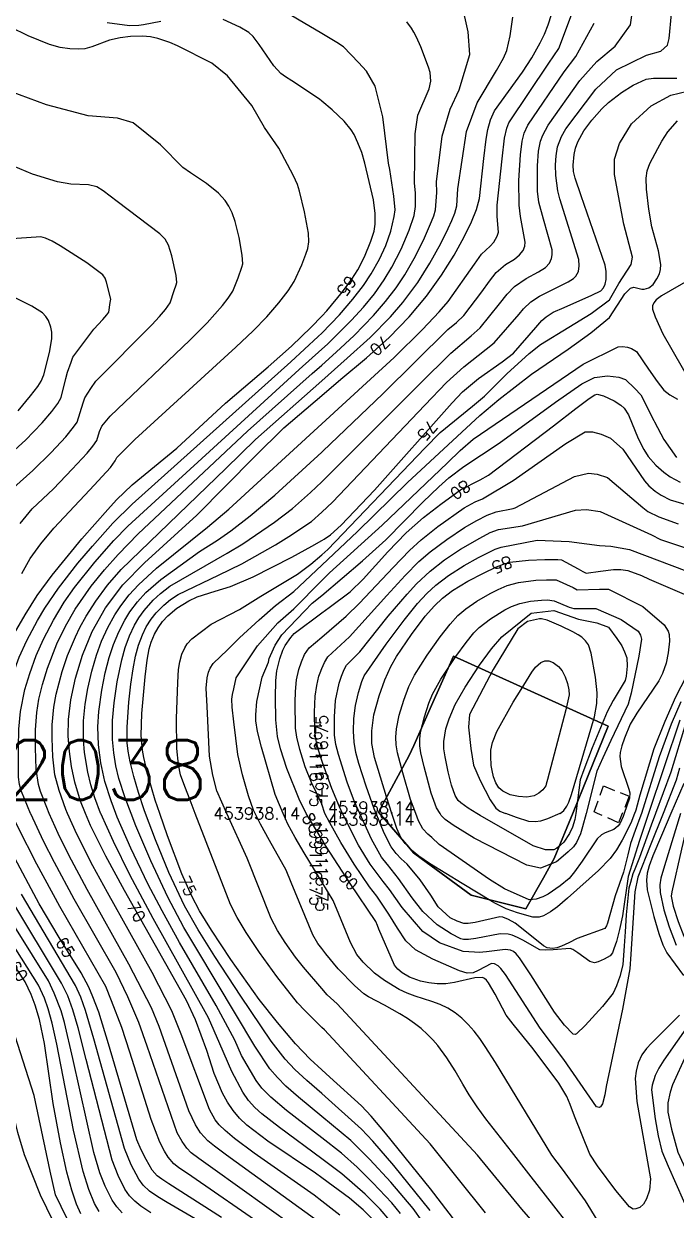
# Model space of a CAD drawing. Header units: feet. Extents: x 197796 to 199821, y 552499 to 555392.
# Drawn here: x 199066.7 to 199176.3, y 553871.5 to 554070.7 of the extents above; entities that cross this region are included whole.
import ezdxf
from ezdxf.enums import TextEntityAlignment as Align

# ---------------------------------------------------------------- set-up
doc = ezdxf.new("R2010")
doc.units = ezdxf.units.FT
doc.header["$MEASUREMENT"] = 0
doc.linetypes.add('ANYANG3', pattern=[3, 2, -1])
for name, color, linetype in [('AAA004', 7, 'ANYANG3'), ('CA0011', 7, 'CONTINUOUS'), ('CAA001', 7, 'CONTINUOUS'), ('CAA002', 30, 'CONTINUOUS'), ('wipco_지적', 20, 'CONTINUOUS'), ('ZC601', 7, 'CONTINUOUS')]:
    doc.layers.add(name, color=color, linetype=linetype)
doc.styles.add('GHS', font='ROMANS', dxfattribs={"bigfont": 'NGSW.shx'})
doc.styles.add('NGSW', font='ROMANS.shx', dxfattribs={"bigfont": 'NGSW.shx'})
doc.styles.get("Standard").update_dxf_attribs({"font": 'ROMANS.shx', "bigfont": 'NGSW.shx'})

msp = doc.modelspace()

# ---------------------------------------------------------------- linework, layer by layer
at = {"layer": 'AAA004', "color": 255}
for points in [[(199163.07, 553938.14), (199162.47, 553938.4), (199164.06, 553942.75), (199168.36, 553941.02), (199167.22, 553938.14)], [(199167.22, 553938.14), (199166.6, 553936.59), (199163.07, 553938.14)]]:
    msp.add_lwpolyline(points, dxfattribs=at)
at = {"layer": 'CAA001', "color": 255}
for points, elevation in [([(199116.76, 554008.29), (199119.94, 554011.03), (199124.24, 554014.61), (199128.05, 554018.07), (199131.39, 554021.5), (199134.31, 554024.97), (199136.86, 554028.5), (199139, 554031.89), (199140.68, 554034.93), (199141.9, 554037.45), (199142.72, 554039.54), (199143.24, 554041.39), (199143.97, 554048.11), (199144.33, 554051.33), (199144.64, 554052.97), (199145.1, 554054.58), (199145.74, 554056.11), (199150.43, 554062.59), (199152.02, 554065.01), (199153.45, 554067.54), (199154.14, 554068.97), (199154.77, 554070.55), (199155.3, 554072.26)], 70), ([(199116.75, 553983.96), (199117.16, 553984.2), (199118.21, 553984.91), (199119.97, 553986.54), (199125.57, 553992.39), (199138.64, 554007.08), (199140.36, 554008.9), (199143.09, 554011.14), (199147.06, 554013.97), (199148.96, 554015.4), (199152.69, 554019.73), (199153.72, 554020.87), (199154.45, 554021.5), (199155.61, 554022.3), (199157.43, 554023.09), (199162.13, 554025.13), (199163.59, 554025.88), (199164.06, 554026.38), (199164.36, 554027), (199164.51, 554027.76), (199164.5, 554029.11), (199164.33, 554030.19), (199160.31, 554041.84), (199159.31, 554044.82), (199159.05, 554045.91), (199158.95, 554046.99), (199159.11, 554048.75), (199159.35, 554049.83), (199159.74, 554050.92), (199160.78, 554052.73), (199162.1, 554054.52), (199163.8, 554056.46), (199164.88, 554057.52), (199167.1, 554059.17), (199169.03, 554060.4), (199171.21, 554061.39), (199172.48, 554061.57), (199176.38, 554061.56)], 75), ([(199116.76, 554021.65), (199117.56, 554022.52), (199120.2, 554025.69), (199121.8, 554027.85), (199122.77, 554029.39), (199123.91, 554031.61), (199124.98, 554034.24), (199125.52, 554035.9), (199125.72, 554037.08), (199125.72, 554038.84), (199125.43, 554041.13), (199123.99, 554047.33), (199123.49, 554049.12), (199122.82, 554050.72), (199122.17, 554052.1), (199121.7, 554052.91), (199120.48, 554054.34), (199118.5, 554056.24), (199116.76, 554057.73)], 65), ([(199116.75, 553971.81), (199117.98, 553972.73), (199121.49, 553975.37), (199123.71, 553977.48), (199127.85, 553982.04), (199130.93, 553985.23), (199133.82, 553987.81), (199136.71, 553990.06), (199140.03, 553992.49), (199143.34, 553994.15), (199144.74, 553994.95), (199155.64, 554003.21), (199159.41, 554006.15), (199161.63, 554007.81), (199162.63, 554008.44), (199163, 554008.53), (199164.04, 554008.26), (199165.86, 554007.41), (199166.98, 554006.69), (199167.51, 554006.17), (199168.24, 554005.05), (199169.88, 554001.07), (199170.82, 553999.24), (199171.59, 553998.06), (199172.84, 553996.63), (199174.18, 553995.43), (199175.24, 553994.66), (199176.94, 553993.75)], 80), ([(199128.53, 553938.14), (199127.6, 553940.95), (199125.62, 553947.56), (199125.13, 553949.87), (199125.12, 553951.99), (199125.49, 553954.71), (199126.37, 553957.86), (199127.33, 553960.58), (199128.33, 553962.82), (199129.27, 553964.51), (199131.8, 553968.16), (199134.13, 553971.26), (199135.7, 553973.01), (199136.99, 553974.29), (199138.67, 553975.58), (199141.25, 553977.11), (199143.91, 553978.48), (199146.07, 553979.52), (199147.27, 553980.01), (199148.31, 553980.3), (199151.49, 553980.65), (199154.23, 553980.77), (199155.43, 553980.77), (199156.37, 553980.75), (199157, 553980.7), (199159.79, 553979.23), (199160.6, 553978.76), (199161.17, 553978.49), (199163.56, 553978.81), (199165.74, 553979.09), (199166.97, 553979.09), (199168.17, 553978.94), (199170.43, 553978.09), (199171.74, 553977.48), (199178.4, 553974.61)], 85), ([(199177.95, 553961.13), (199176.17, 553957.66), (199174.34, 553953.59), (199172.52, 553948.99), (199170.18, 553941.2), (199169.48, 553938.7), (199169.42, 553938.5), (199169.29, 553938.14)], 85), ([(199177.55, 553943.19), (199175.39, 553938.13)], 80), ([(199169.29, 553938.14), (199168.66, 553936.52), (199167.22, 553933.65), (199166.22, 553932.04), (199165.16, 553930.6), (199163.21, 553928.57), (199158.03, 553923.89), (199156.32, 553922.44), (199155.14, 553921.6), (199153.99, 553920.95), (199153.24, 553920.7), (199152.21, 553920.72), (199149.6, 553921.43), (199147.73, 553922.15), (199145.79, 553923.1), (199145.41, 553923.28), (199140.34, 553926.4), (199134.86, 553929.76), (199133.05, 553930.97), (199131.83, 553931.96), (199130.73, 553933.12), (199130.1, 553934.01), (199129.37, 553935.61), (199128.53, 553938.14)], 85), ([(199175.39, 553938.13), (199173.81, 553934.45), (199172.34, 553931.03), (199171.71, 553929.33), (199171.41, 553928.1), (199171.3, 553926.95), (199171.41, 553925.32), (199172.52, 553920.83), (199173.36, 553918.01), (199174.04, 553916.07), (199174.7, 553914.73), (199177.52, 553910.91)], 80), ([(199176.85, 553904.25), (199172.13, 553899.55), (199171.31, 553898.68), (199170.52, 553897.62), (199169.91, 553896.25), (199169.55, 553894.88), (199169.38, 553893.64), (199169.69, 553889.76), (199171.98, 553876.77), (199171.81, 553874.91), (199171.31, 553873.43), (199170.79, 553872.54), (199170.16, 553871.98), (199169.5, 553871.74), (199169.02, 553871.7), (199168.41, 553872.09), (199166.15, 553874.85), (199163.08, 553878.99), (199161.77, 553880.94), (199159.21, 553887.33), (199158.47, 553889.29), (199157.92, 553890.63), (199156.57, 553892.87), (199152.26, 553898.63), (199148.86, 553902.74), (199147.72, 553904.3), (199145.86, 553907.78), (199144.77, 553909.72), (199144.41, 553910.17), (199144.09, 553910.42), (199143.73, 553910.57), (199142.47, 553910.55), (199139.05, 553909.77), (199137.58, 553909.52), (199136.13, 553909.52), (199134.71, 553909.7), (199133.3, 553910.01), (199131.47, 553910.65), (199130.24, 553911.36), (199129.54, 553911.97), (199128.93, 553912.69), (199126.34, 553918.71), (199126.09, 553919.3), (199125.79, 553920.01), (199121.49, 553926.39), (199117.49, 553932.59), (199116.75, 553933.81)], 80), ([(199140.73, 553867.67), (199135, 553875.1), (199127.44, 553884.47), (199125.03, 553887.31), (199123.4, 553889.06), (199118.1, 553893.85), (199116.75, 553895.1)], 75), ([(199125.52, 553869.72), (199123.68, 553871.6), (199121.41, 553873.55), (199116.74, 553876.99)], 70)]:
    msp.add_lwpolyline(points, dxfattribs=dict(at, elevation=elevation))
at = {"layer": 'CAA001', "color": 255, "flags": 128}
for points, elevation in [([(199089.68, 554071.1), (199086.81, 554070.51), (199086.02, 554070.4), (199084.45, 554070.38), (199080.68, 554070.88)], 65), ([(199116.76, 554057.73), (199116.33, 554058.06), (199111.72, 554061.13), (199110.63, 554061.83), (199109.87, 554062.37), (199108.69, 554063.67), (199106.24, 554067.23), (199105.23, 554068.55), (199104.5, 554069.23), (199102.98, 554070.17), (199100.17, 554071.44)], 65), ([(199065.72, 554005.75), (199067.82, 554008.26), (199069.03, 554009.82), (199069.62, 554010.74), (199070.07, 554011.77), (199071.01, 554015.54), (199071.4, 554017.84), (199071.4, 554018.92), (199071.24, 554019.76), (199070.81, 554020.91), (199070.38, 554021.59), (199069.82, 554022.18), (199068.04, 554023.28), (199063.9, 554025.35)], 60), ([(199061.33, 553938.15), (199060.39, 553940.27), (199059.9, 553941.82), (199059.61, 553943.26), (199059.62, 553945.61), (199060.4, 553954.08), (199060.57, 553955.86), (199061.09, 553958.28), (199062.46, 553962.55), (199063.48, 553965.17), (199064.75, 553967.73), (199066.91, 553971.51), (199068.91, 553974.74), (199071.44, 553978.16), (199076.45, 553984.22), (199080.77, 553989.18), (199082.24, 553990.8), (199084.9, 553993.3), (199092.41, 553999.48), (199100.55, 554007.01), (199107.71, 554013.12), (199111.66, 554016.57), (199114.96, 554019.8), (199116.76, 554021.65)], 65), ([(199077.03, 553938.15), (199076.19, 553940.19), (199075.24, 553943.37), (199074.71, 553946.03), (199074.34, 553948.52), (199074.15, 553951.09), (199074.21, 553953.93), (199074.6, 553957.2), (199075.36, 553960.84), (199076.54, 553964.7), (199078.19, 553968.67), (199080.42, 553972.64), (199083.32, 553976.5), (199086.95, 553980.22), (199095.76, 553988.22), (199105.43, 553998.02), (199110.35, 554002.87), (199116.76, 554008.29)], 70), ([(199089.54, 553938.14), (199088.77, 553940.37), (199087.49, 553944.64), (199086.83, 553947.55), (199086.62, 553948.79), (199086.4, 553951.2), (199086.51, 553954.93), (199087.06, 553961.06), (199087.42, 553963.86), (199087.76, 553965.76), (199088.08, 553966.92), (199088.66, 553968.26), (199089.26, 553969.31), (199089.99, 553970.36), (199090.86, 553971.34), (199092.41, 553972.61), (199094.38, 553973.81), (199095.83, 553974.53), (199098.82, 553975.44), (199101.38, 553976.22), (199105.19, 553977.88), (199111.69, 553981.17), (199115.07, 553983.02), (199116.75, 553983.96)], 75), ([(199114.14, 553938.14), (199112.96, 553940.55), (199110.89, 553945.7), (199109.79, 553948.96), (199109.29, 553951.04), (199109.02, 553953.86), (199108.97, 553957.6), (199109.01, 553960.47), (199109.18, 553962.07), (199109.7, 553964.11), (199110.21, 553965.53), (199110.59, 553966.31), (199111.52, 553967.7), (199112.09, 553968.37), (199116.75, 553971.81)], 80), ([(199116.74, 553876.99), (199115.69, 553877.73), (199107.67, 553883.14), (199104.12, 553885.81), (199102.89, 553887.01), (199101.85, 553888.26), (199100.91, 553889.66), (199100.06, 553891.19), (199098.68, 553894.47), (199097.42, 553898.33), (199095.5, 553903.51), (199094.02, 553906.72), (199083.58, 553925.22), (199080.44, 553930.96), (199077.86, 553936.12), (199077.03, 553938.15)], 70), ([(199116.75, 553895.1), (199114.77, 553896.88), (199112.33, 553899.48), (199109.28, 553903.05), (199106.2, 553906.9), (199101.46, 553913.6), (199098.2, 553918.54), (199096.22, 553921.81), (199094.93, 553924.25), (199093.23, 553927.98), (199090.83, 553934.39), (199089.54, 553938.14)], 75), ([(199116.75, 553933.81), (199114.43, 553937.55), (199114.14, 553938.14)], 80), ([(199099.89, 553870.28), (199091.02, 553875.98), (199089.86, 553876.73), (199089.1, 553877.31), (199088.25, 553878.27), (199087.21, 553880.04), (199086.39, 553881.67), (199085.65, 553883.33), (199080.91, 553899.48), (199079.26, 553904.77), (199078.3, 553907.38), (199077.61, 553908.97), (199076.34, 553911.39), (199072.62, 553917.3), (199069.28, 553922.95), (199064.71, 553931.46)], 65), ([(199076.24, 553870.94), (199075.52, 553872.57), (199074.75, 553874.9), (199073.93, 553877.93), (199072.82, 553882.84), (199071.62, 553889.42), (199070.17, 553899.52), (199069.34, 553903.53), (199068.57, 553905.98), (199067.91, 553907.73), (199066.92, 553909.87), (199058.65, 553922.3)], 60)]:
    msp.add_lwpolyline(points, dxfattribs=dict(at, elevation=elevation))
at = {"layer": 'CAA001', "color": 255, "elevation": 90}
msp.add_lwpolyline([(199145.37, 553945.35), (199145.21, 553946.19), (199145.11, 553947.76), (199145.14, 553948.76), (199145.4, 553950.07), (199146.12, 553951.89), (199148.89, 553956.8), (199150.22, 553958.96), (199152.02, 553961.86), (199152.65, 553962.68), (199153.52, 553963.49), (199154.19, 553963.78), (199154.89, 553963.76), (199155.61, 553963.48), (199156.51, 553962.81), (199157.1, 553962.1), (199157.63, 553961.07), (199157.99, 553959.94), (199158.22, 553958.88), (199158.27, 553958.06), (199157.76, 553955.55), (199154.68, 553943.86), (199154.43, 553943.03), (199154.35, 553942.78), (199153.87, 553942.08), (199153.21, 553941.52), (199152.42, 553941.11), (199151.19, 553940.9), (199149.79, 553940.98), (199148.37, 553941.29), (199147.17, 553941.86), (199146.48, 553942.46), (199145.95, 553943.26), (199145.56, 553944.26)], close=True, dxfattribs=at)
at = {"layer": 'CAA002', "color": 255}
for points, elevation in [([(199116.76, 554013.41), (199119.16, 554015.56), (199122.15, 554018.36), (199125.44, 554021.75), (199127.46, 554024.06), (199129.24, 554026.4), (199130.69, 554028.55), (199132.49, 554031.67), (199133.98, 554034.76), (199135.17, 554037.49), (199135.57, 554038.46), (199135.86, 554039.48), (199136.05, 554042.4), (199136.03, 554044.18), (199136.97, 554051.84), (199138.31, 554056.38), (199139.8, 554059.63), (199141.61, 554065.53), (199141.31, 554069.34), (199140.27, 554074.14)], 68), ([(199116.76, 553993.82), (199133.13, 554010.21), (199138.43, 554015.44), (199141.85, 554018.31), (199143.34, 554019.65), (199146.61, 554023.68), (199147.89, 554025.3), (199149.1, 554026.58), (199151.06, 554027.95), (199153.15, 554029.07), (199154.32, 554029.82), (199155, 554030.53), (199155.34, 554031.31), (199155.45, 554031.9), (199155.43, 554032.76), (199154, 554037.9), (199153.19, 554040.75), (199152.99, 554042.59), (199152.99, 554046.84), (199153.17, 554049.35), (199153.48, 554051), (199153.85, 554052.03), (199154.77, 554053.71), (199160.1, 554061.2), (199162.97, 554064.39), (199166, 554066.98), (199168.59, 554070.54), (199169.12, 554074.02)], 73), ([(199116.76, 554003.53), (199124.93, 554011.05), (199128.92, 554014.71), (199133.66, 554019.39), (199136.47, 554022.35), (199137.97, 554024.09), (199142.39, 554030.38), (199143.59, 554032.04), (199145.03, 554033.36), (199145.63, 554034.05), (199146.21, 554035.05), (199146.41, 554035.7), (199146.21, 554038.35), (199146.19, 554040.27), (199147.02, 554048.06), (199147.45, 554051.52), (199147.83, 554053.19), (199148.16, 554054.08), (199154.88, 554064.09), (199156.55, 554066.54), (199159.05, 554073.13)], 71), ([(199116.76, 553988.72), (199118.52, 553990.39), (199134.05, 554006.66), (199137.7, 554010.48), (199140.6, 554013.14), (199144.34, 554016.07), (199145.67, 554017.16), (199149.87, 554021.95), (199150.64, 554022.85), (199151.83, 554024.03), (199153.29, 554025.01), (199158.11, 554027.38), (199159.02, 554027.96), (199159.44, 554028.36), (199159.84, 554029.1), (199159.98, 554030.08), (199159.92, 554031.14), (199156.75, 554041.3), (199156.38, 554042.66), (199156.06, 554045.24), (199156.01, 554047.04), (199156.09, 554048.53), (199156.35, 554050.07), (199157, 554051.76), (199157.71, 554053.1), (199162.76, 554059.71), (199166.27, 554062.97), (199171.26, 554065.46), (199173.67, 554066.09), (199174.8, 554067.14), (199175.09, 554068.23), (199175.47, 554072.4)], 74), ([(199116.76, 554010.78), (199121.01, 554014.57), (199124.84, 554018.04), (199128.27, 554021.54), (199130.35, 554023.94), (199132.85, 554027.25), (199134.91, 554030.5), (199136.75, 554033.81), (199137.99, 554036.34), (199138.61, 554037.68), (199139.08, 554038.89), (199139.42, 554040.13), (199139.58, 554043.02), (199141.04, 554052.62), (199142.86, 554057.42), (199146.06, 554062.84), (199146.33, 554063.26), (199147.25, 554064.95), (199147.82, 554066.2), (199148.39, 554068.68), (199148.84, 554071.83)], 69), ([(199116.76, 554016.06), (199117.72, 554016.95), (199121.75, 554020.97), (199123.74, 554023.16), (199125.57, 554025.38), (199127.21, 554027.7), (199128.53, 554029.84), (199130.06, 554032.85), (199131.4, 554036.08), (199132.25, 554038.52), (199132.5, 554040.01), (199132.47, 554042.32), (199132.33, 554043.96), (199132.43, 554052.23), (199132.9, 554055.39), (199134.8, 554059.8), (199135.07, 554061.08), (199134.92, 554062.53), (199134.65, 554063.44), (199133.37, 554066.85), (199132.64, 554068.44), (199132.19, 554069.29), (199131.8, 554069.99), (199131.02, 554071.03)], 67), ([(199116.76, 553998.81), (199116.92, 553998.96), (199126.98, 554008.56), (199137.93, 554019.36), (199139.35, 554020.56), (199140.58, 554021.76), (199143.64, 554025.72), (199144.91, 554027.49), (199146.05, 554028.93), (199147.59, 554030.28), (199149.09, 554031.21), (199149.97, 554031.93), (199150.55, 554032.66), (199150.84, 554033.35), (199150.93, 554034.03), (199150.12, 554038.37), (199149.87, 554040.27), (199149.84, 554044.41), (199150.11, 554048.73), (199150.4, 554050.99), (199150.71, 554052.34), (199151.34, 554053.69), (199157.47, 554062.65), (199159.4, 554065.21), (199162.52, 554070.81)], 72), ([(199116.76, 554018.79), (199119.7, 554021.84), (199121.96, 554024.47), (199123.75, 554026.76), (199125.05, 554028.72), (199126.41, 554031.19), (199127.47, 554033.49), (199128.32, 554035.92), (199128.9, 554038.34), (199129.05, 554039.45), (199128.86, 554041.78), (199128.16, 554046.23), (199127.97, 554047.3), (199126.97, 554055.08), (199125.68, 554060.23), (199124.25, 554062.74), (199122.91, 554064.21), (199120.36, 554066.85), (199119.29, 554067.57), (199116.76, 554069.07)], 66), ([(199116.75, 553981.54), (199117.78, 553982.45), (199134.03, 553999.49), (199136.6, 554002.1), (199142.05, 554006.52), (199144.06, 554008.19), (199147.81, 554011.95), (199151.6, 554015.35), (199153.49, 554016.84), (199158.22, 554019.79), (199162, 554022.05), (199165.09, 554024.38), (199166.66, 554027.09), (199168.7, 554030.32), (199168.92, 554031.52), (199167.49, 554037.09), (199165.91, 554045.43), (199165.91, 554047.99), (199166.74, 554050.62), (199168.77, 554053.92), (199172.08, 554056.92), (199175.39, 554058.73), (199178.17, 554059.4)], 76), ([(199116.75, 553979.81), (199122.75, 553985.47), (199131.15, 553993.68), (199143.28, 554004.97), (199146.46, 554007.65), (199151.97, 554011.88), (199158.12, 554016.08), (199161.93, 554018.82), (199165.09, 554021.38), (199167.64, 554025.36), (199168.62, 554026.34), (199169.15, 554026.49), (199170.5, 554026.18), (199170.92, 554026.18), (199171.68, 554026.38), (199172.38, 554026.94), (199173.04, 554027.88), (199173.45, 554028.74), (199173.65, 554029.47), (199173.7, 554030.29), (199173.31, 554032.61), (199172.21, 554036.64), (199171.69, 554039.61), (199171.31, 554042.94), (199171.25, 554044.8), (199171.42, 554046.04), (199171.82, 554047.28), (199173.2, 554049.77), (199173.86, 554050.98), (199174.89, 554052.55), (199176.48, 554054.42)], 77), ([(199178.55, 554027.78), (199173.79, 554025.02), (199172.89, 554024.35), (199172.52, 554023.88), (199172.32, 554023.37), (199172.3, 554022.8), (199172.74, 554021.5), (199174.04, 554018.68), (199180.74, 554006.95)], 77), ([(199116.75, 553977.23), (199118.03, 553978.53), (199126.87, 553986.52), (199137.86, 553997), (199139.98, 553999.07), (199142.19, 554000.97), (199160.67, 554013.59), (199166.54, 554016.45), (199167.24, 554016.55), (199168.09, 554016.42), (199168.74, 554016.19), (199169.6, 554015.69), (199171.62, 554012.75), (199173.1, 554010.63), (199174.19, 554009.18), (199175.19, 554008.4), (199176.51, 554007.69)], 78), ([(199116.75, 553974.74), (199123.58, 553980.53), (199127.51, 553984.1), (199133.73, 553990.41), (199136.38, 553992.97), (199138.09, 553994.46), (199140.6, 553996.4), (199146.54, 554000.33), (199156, 554007.18), (199160.42, 554010.25), (199162.53, 554011.3), (199164.71, 554011.61), (199166.66, 554011.38), (199167.77, 554011.01), (199169.33, 554009.49), (199170.34, 554008.41), (199172.5, 554004.1), (199172.61, 554003.86), (199174.18, 554000.93), (199176.33, 553997.89)], 79), ([(199116.75, 553967.75), (199120.81, 553971.28), (199123.09, 553973.42), (199128.72, 553979.44), (199131.49, 553982.28), (199133.41, 553984.06), (199136.25, 553986.34), (199140.63, 553989.42), (199142.51, 553990.48), (199143.73, 553990.97), (199148.91, 553994.03), (199157.75, 554000.27), (199160.99, 554002.19), (199162.22, 554002.23), (199163.68, 554001.81), (199165.25, 554001.16), (199167.32, 553999.32), (199170.93, 553994), (199171.68, 553993.15), (199172.72, 553992.23), (199173.75, 553991.59), (199175.29, 553990.81), (199180.95, 553989.13)], 81), ([(199116.75, 553962.45), (199117.18, 553963.48), (199117.75, 553964.45), (199121.41, 553967.8), (199127.68, 553974.75), (199130.73, 553978.06), (199133.06, 553980.41), (199134.94, 553982.06), (199137.73, 553984.15), (199140.72, 553986.12), (199142.77, 553987.34), (199144.51, 553988.21), (199146.02, 553988.79), (199148.91, 553989.34), (199149.23, 553989.45), (199159.19, 553994.71), (199161.53, 553995.25), (199163.02, 553995.09), (199164.71, 553994.52), (199170.68, 553989.5), (199171.52, 553988.85), (199173.34, 553987.94), (199176.59, 553986.77)], 82), ([(199123.12, 553938.14), (199122.23, 553940.11), (199121.01, 553943.41), (199119.54, 553948.04), (199119.12, 553949.72), (199118.9, 553951.3), (199118.88, 553954.34), (199119.06, 553957.08), (199119.67, 553960.03), (199120.04, 553961.2), (199120.48, 553962.28), (199120.89, 553963.02), (199123.15, 553965.25), (199127.91, 553971.27), (199131.06, 553974.95), (199132.63, 553976.66), (199134.93, 553978.84), (199137.38, 553980.73), (199140.06, 553982.5), (199143.29, 553984.37), (199145.05, 553985.28), (199146.41, 553985.79), (199150.48, 553986.4), (199159.38, 553989.04), (199161.22, 553989.16), (199163.48, 553988.85), (199172.15, 553984.92), (199173.64, 553984.13), (199180.18, 553981.93)], 83), ([(199125.85, 553938.14), (199125.54, 553938.91), (199124.18, 553942.7), (199122.98, 553946.51), (199122.48, 553948.36), (199122.15, 553950.13), (199122.05, 553951.96), (199122.14, 553954.1), (199122.42, 553956.24), (199122.88, 553958.44), (199123.49, 553960.31), (199123.86, 553961.23), (199127.54, 553966.54), (199130.57, 553970.6), (199132.84, 553973.36), (199134.37, 553975.04), (199135.92, 553976.48), (199138.04, 553978.1), (199140.66, 553979.75), (199143.08, 553981.1), (199145.84, 553982.48), (199146.87, 553982.82), (199152.92, 553984.02), (199158.32, 553983.79), (199161.29, 553983.38), (199163.39, 553983.15), (199165.29, 553982.99), (199168.43, 553982.45), (199178.04, 553978.81)], 84), ([(199132.51, 553938.14), (199131.66, 553940.46), (199130.33, 553944.97), (199129.44, 553948.29), (199129.21, 553949.67), (199129.18, 553950.97), (199129.29, 553952.35), (199129.74, 553954.66), (199130.5, 553957.17), (199131.38, 553959.45), (199132.29, 553961.33), (199134.45, 553964.73), (199136.6, 553967.77), (199138.3, 553969.93), (199139.61, 553971.37), (199140.93, 553972.51), (199142.81, 553973.76), (199145.04, 553975.04), (199146.37, 553975.74), (199147.86, 553976.42), (199149.81, 553976.91), (199152.69, 553977.29), (199154.48, 553977.37), (199155.42, 553977.37), (199156.1, 553977.34), (199158.94, 553976.05), (199159.62, 553975.7), (199163.4, 553975.79), (199164.88, 553975.81), (199170.66, 553972.88), (199174.25, 553969.81), (199174.92, 553968.75), (199175.09, 553968.19), (199175.14, 553967.08), (199174.94, 553965.1), (199174.6, 553963.38), (199173.99, 553961.64), (199173.37, 553960.4), (199169.67, 553954.96), (199168.56, 553953.11), (199167.58, 553950.77), (199167.12, 553949.49), (199166.86, 553948.39), (199166.8, 553947.69), (199167.04, 553946.03), (199168.34, 553942.2), (199168.51, 553941.59), (199168.45, 553940.69), (199167.53, 553938.14)], 86), ([(199136.6, 553938.14), (199136.03, 553939.08), (199135.11, 553941.57), (199133.94, 553945.96), (199133.39, 553948.3), (199133.2, 553949.5), (199133.21, 553950.62), (199133.32, 553951.78), (199133.97, 553954.38), (199134.74, 553956.66), (199135.35, 553958.17), (199136.74, 553960.67), (199139.27, 553964.5), (199140.99, 553966.86), (199142.27, 553968.46), (199143.15, 553969.35), (199145.09, 553970.83), (199147.5, 553972.31), (199148.61, 553972.89), (199149.99, 553973.41), (199151.82, 553973.78), (199153.62, 553973.95), (199154.68, 553973.98), (199155.79, 553973.81), (199158.32, 553972.77), (199159.06, 553972.56), (199161.94, 553972.56), (199162.79, 553972.56), (199167.03, 553970.68), (199169.91, 553968.75), (199170.29, 553968.07), (199170.47, 553967.38), (199170.02, 553964.56), (199168.69, 553958.32), (199168.2, 553956.51), (199165.32, 553950.4), (199163.93, 553947.47), (199162.95, 553945.25), (199161.13, 553938.14)], 87), ([(199142.76, 553938.14), (199141.33, 553939.03), (199140.08, 553939.92), (199139.66, 553940.32), (199139.14, 553941.17), (199138.53, 553942.88), (199137.98, 553945.13), (199137.46, 553947.62), (199137.23, 553948.96), (199137.26, 553950.2), (199137.58, 553952.34), (199138.12, 553954.05), (199139.17, 553956.41), (199140.82, 553959.36), (199143.23, 553963.05), (199145.23, 553965.76), (199146.97, 553967.8), (199151.9, 553971.78), (199155.72, 553972.19), (199159.87, 553970.78), (199162.94, 553970.12), (199164.88, 553969.4), (199166.28, 553967.5), (199167.13, 553966.28), (199167.61, 553965.28), (199167.96, 553964.24), (199168.03, 553962.87), (199167.88, 553961.18), (199167.73, 553960.48), (199165.69, 553957.11), (199164.69, 553955.22), (199162.17, 553949.15), (199160.74, 553945.48), (199160.16, 553943.81), (199159.4, 553938.14)], 88), ([(199156.76, 553938.14), (199157.39, 553938.65), (199157.89, 553939.34), (199158.22, 553940.02), (199158.67, 553941.33), (199162.53, 553954.37), (199162.92, 553956.61), (199163, 553958.41), (199162.7, 553961), (199161.99, 553965.04), (199161.56, 553966.42), (199161.06, 553967.1), (199160.42, 553967.72), (199159.83, 553968.14), (199158.91, 553968.63), (199156.96, 553969.59), (199154.62, 553970.59), (199153.67, 553970.8), (199153.31, 553970.82), (199151.32, 553970.37), (199149.66, 553969.12), (199145.51, 553962.32), (199141.53, 553954.77), (199141.36, 553952.61), (199141.78, 553949.05), (199142.24, 553946.26), (199143.32, 553943.65), (199145.05, 553940.4), (199145.99, 553939.03), (199146.67, 553938.55), (199147.34, 553938.25), (199147.64, 553938.14)], 89), ([(199177.08, 553956.9), (199175.42, 553953.14), (199173.43, 553947.65), (199170.43, 553938.14)], 84), ([(199176.88, 553953.8), (199171.62, 553938.14)], 83), ([(199177.89, 553953.37), (199175.35, 553945.07), (199172.8, 553938.13)], 82), ([(199120.24, 553938.14), (199119.69, 553939.24), (199118.4, 553942.3), (199116.85, 553946.7), (199116.75, 553947.02)], 82), ([(199176.83, 553945.73), (199176.27, 553943.73), (199174.07, 553938.13)], 81), ([(199117.26, 553938.14), (199116.75, 553939.71)], 81), ([(199174.07, 553938.13), (199171.93, 553932.73), (199169.84, 553927.46), (199169.34, 553924.97), (199168.67, 553914.51), (199168.48, 553912.04), (199167.25, 553905.3), (199164.51, 553892.29), (199164.29, 553890.88), (199163.87, 553889.39), (199163.58, 553888.88), (199163.31, 553888.75), (199162.87, 553888.88), (199157.4, 553896.82), (199153.45, 553902.08), (199147.6, 553911.12), (199146.82, 553912.13), (199146.37, 553912.55), (199145.73, 553912.87), (199145.25, 553912.94), (199142.98, 553911.75), (199142.15, 553911.4), (199141.18, 553911.34), (199139.87, 553911.7), (199135.38, 553913.7), (199132.47, 553915.22), (199130.85, 553916.73), (199129.44, 553918.86), (199127.99, 553921.21), (199125.97, 553924.24), (199124.78, 553925.83), (199122.2, 553929.6), (199119.95, 553933.25), (199118.07, 553936.56), (199117.26, 553938.14)], 81), ([(199172.8, 553938.13), (199172.07, 553936.15), (199170.12, 553930.72), (199169.31, 553928.8), (199169, 553927.99), (199168.6, 553926.55), (199168.31, 553925.6), (199167.85, 553921.14), (199167.68, 553918.24), (199167.55, 553915.89), (199167.29, 553912.74), (199166.83, 553910.77), (199166.23, 553909.18), (199165.68, 553907.97), (199163.89, 553905.71), (199160.98, 553902.55), (199159.51, 553901.16), (199159.3, 553901.03), (199158.94, 553901.08), (199157.5, 553902.62), (199155.85, 553904.78), (199151.85, 553911.07), (199149.93, 553913.9), (199149.38, 553914.58), (199148.96, 553914.95), (199148.44, 553915.19), (199147.56, 553915.32), (199144.43, 553914.91), (199143.17, 553914.8), (199142.38, 553914.84), (199140.48, 553914.94), (199136.51, 553916.4), (199133.7, 553918.3), (199130.23, 553922.33), (199128.14, 553925.39), (199127.03, 553926.72), (199124.89, 553929.63), (199122.93, 553932.82), (199120.24, 553938.14)], 82), ([(199171.62, 553938.14), (199170.1, 553933.61), (199168.19, 553927.58), (199167.23, 553920.96), (199166.77, 553918.65), (199166.22, 553916.64), (199165.81, 553915.4), (199165.55, 553914.76), (199165.2, 553914.25), (199164.2, 553913.65), (199163.18, 553913.24), (199162.56, 553913.08), (199161.77, 553913.31), (199159.77, 553914.74), (199158.93, 553915.32), (199158.44, 553915.49), (199155.6, 553915.22), (199154.29, 553915.16), (199153.36, 553915.27), (199150.5, 553916.84), (199149.64, 553917.34), (199148.71, 553917.73), (199148.04, 553917.89), (199146.71, 553917.93), (199142.63, 553917.17), (199141.39, 553916.97), (199140.56, 553916.97), (199140.07, 553917.11), (199138.47, 553917.91), (199136.11, 553919.42), (199133.7, 553921.66), (199131.91, 553923.96), (199129.61, 553927.21), (199127.77, 553929.57), (199127.72, 553929.61), (199126.78, 553930.82), (199125.08, 553933.8), (199123.12, 553938.14)], 83), ([(199170.43, 553938.14), (199170.34, 553937.85), (199169.38, 553935.27), (199168.6, 553933.09), (199168.15, 553931.2), (199167.41, 553928.28), (199166.01, 553924.32), (199164.72, 553919.7), (199164.57, 553919.28), (199164.29, 553918.83), (199159.65, 553917.12), (199158.25, 553916.41), (199157.01, 553915.85), (199156.24, 553915.59), (199155.52, 553915.47), (199154.58, 553915.59), (199153.98, 553915.89), (199150.31, 553918.89), (199149.25, 553919.73), (199148.12, 553920.35), (199147.16, 553920.71), (199146.63, 553920.8), (199142.5, 553919.85), (199141.3, 553919.64), (199140.62, 553919.65), (199139.5, 553920.05), (199138.31, 553920.64), (199136.28, 553922.44), (199135.05, 553924.41), (199133.26, 553926.98), (199131.07, 553929.62), (199130.06, 553930.52), (199129.24, 553931.39), (199128.38, 553932.54), (199127.22, 553934.82), (199125.85, 553938.14)], 84), ([(199167.53, 553938.14), (199167.34, 553937.64), (199166.79, 553936.42), (199166.49, 553935.98), (199165.78, 553935.45), (199164.35, 553934.87), (199163.72, 553934.57), (199163, 553933.9), (199160.48, 553930.13), (199159.18, 553928.32), (199158.3, 553927.24), (199156.8, 553925.98), (199154.76, 553924.59), (199153.87, 553924.15), (199152.73, 553923.77), (199151.56, 553923.61), (199147.42, 553925.48), (199144.9, 553927.06), (199136.47, 553932.95), (199135.21, 553934.1), (199134.55, 553934.66), (199133.72, 553935.53), (199132.96, 553936.9), (199132.51, 553938.14)], 86), ([(199161.13, 553938.14), (199160.56, 553935.88), (199160.21, 553934.71), (199159.53, 553933.26), (199159, 553932.53), (199158.13, 553931.7), (199156.88, 553930.63), (199156.16, 553930), (199153.48, 553928.97), (199151.16, 553929.46), (199142.35, 553933.98), (199138.81, 553936.17), (199137.49, 553937.12), (199136.8, 553937.82), (199136.6, 553938.14)], 87), ([(199159.4, 553938.14), (199159.27, 553937.15), (199158.87, 553935.81), (199158.36, 553934.78), (199157.38, 553933.34), (199156.79, 553932.74), (199156.2, 553932.32), (199155.71, 553932.05), (199154.31, 553932.04), (199152.24, 553932.7), (199143.35, 553937.77), (199142.76, 553938.14)], 88), ([(199156.76, 553938.14), (199156.73, 553938.11), (199154.68, 553937.22), (199153.46, 553936.84), (199152.64, 553936.72), (199151.54, 553936.8), (199149.45, 553937.46), (199147.64, 553938.14)], 89), ([(199177, 553938.13), (199174.3, 553929.35), (199173.67, 553927.25), (199173.5, 553926.15), (199173.59, 553924.85), (199174.2, 553921.98), (199175.08, 553919.1), (199176.29, 553916.05)], 79), ([(199178.59, 553938.13), (199177.14, 553932.17), (199175.53, 553925), (199175.43, 553924.27), (199175.75, 553922.6), (199176.63, 553919.98), (199177.56, 553917.53), (199180.45, 553911.79), (199181.78, 553908.98), (199182.26, 553907.71), (199182.45, 553906.88), (199182.41, 553906.23), (199181.19, 553904.52), (199180.2, 553902.54), (199179.44, 553900.25), (199177.94, 553897.59), (199175.67, 553892.57), (199175.25, 553891.37), (199174.86, 553889.55), (199174.85, 553887.97), (199175.51, 553885.16), (199176.56, 553881.26), (199181.8, 553869.78)], 78), ([(199165.4, 553865.99), (199161.03, 553873.12), (199157.18, 553878.4), (199155.41, 553880.75), (199145.92, 553896.34), (199144.19, 553899.04), (199143.29, 553900.34), (199142.35, 553901.57), (199141.35, 553902.72), (199140.29, 553903.77), (199139.14, 553904.69), (199137.89, 553905.46), (199136.6, 553906.06), (199135.24, 553906.56), (199133.84, 553907), (199132.44, 553907.46), (199131.06, 553907.97), (199129.75, 553908.59), (199127.25, 553910.1), (199125.6, 553911.3), (199123.67, 553913.2), (199122.64, 553914.47), (199121.55, 553916.5), (199119.59, 553921.23), (199118.66, 553923.5), (199116.75, 553926.68)], 79), ([(199162.11, 553864.12), (199151.53, 553877.64), (199148.59, 553881.38), (199147.36, 553882.97), (199144.31, 553886.87), (199142.86, 553888.87), (199141.5, 553890.92), (199140.46, 553892.68), (199139.12, 553894.93), (199137.72, 553897.11), (199136.21, 553899.17), (199135.39, 553900.13), (199134.52, 553901.04), (199133.45, 553902.01), (199132.31, 553902.9), (199131.11, 553903.74), (199129.86, 553904.52), (199127.26, 553905.97), (199124.58, 553907.34), (199123.79, 553907.84), (199122.21, 553909.23), (199119.47, 553912.04), (199117.41, 553914.59), (199116.75, 553915.47)], 78), ([(199161.86, 553858.43), (199150.33, 553871.7), (199142.87, 553880.78), (199119.31, 553906.16), (199117.63, 553907.71), (199116.75, 553908.76)], 77), ([(199178.68, 553903.12), (199174.21, 553896.73), (199173.36, 553895.4), (199172.75, 553894.13), (199172.26, 553892.53), (199172.15, 553891.72), (199172.76, 553886.87), (199173.22, 553884.01), (199173.86, 553881.44), (199174.94, 553878.94), (199178.8, 553870.21)], 79), ([(199144.23, 553871.11), (199134.96, 553882.67), (199117.18, 553901.79), (199116.75, 553902.23)], 76), ([(199134.95, 553871.49), (199128.82, 553879.05), (199125.3, 553883.12), (199123.43, 553885.14), (199116.74, 553891.12)], 74), ([(199133.58, 553869.68), (199132.07, 553871.8), (199128.32, 553876.22), (199124.82, 553880.03), (199121.63, 553883.21), (199116.74, 553887.28)], 73), ([(199129.96, 553870.99), (199128.48, 553872.77), (199125.32, 553876.12), (199122.67, 553878.77), (199120.07, 553881.08), (199116.74, 553883.68)], 72), ([(199128.19, 553869.79), (199126.57, 553871.71), (199124.02, 553874.23), (199120.12, 553877.66), (199116.74, 553880.17)], 71), ([(199119.75, 553870.72), (199116.74, 553873.06)], 69)]:
    msp.add_lwpolyline(points, dxfattribs=dict(at, elevation=elevation))
at = {"layer": 'CAA002', "color": 255, "flags": 128}
for points, elevation in [([(199116.76, 554069.07), (199108.58, 554073.92)], 66), ([(199066.32, 553978.42), (199067.77, 553980.96), (199069.54, 553983.4), (199071.75, 553986.05), (199077.79, 553992.46), (199081.26, 553996.23), (199082.03, 553997.36), (199082.29, 553997.91), (199085.33, 554000.93), (199102.32, 554016.42), (199105.22, 554019.14), (199107.48, 554021.5), (199109.52, 554023.87), (199111.09, 554025.87), (199112.1, 554027.43), (199113.39, 554030.27), (199114.08, 554032.03), (199114.39, 554032.99), (199114.56, 554034.09), (199114.48, 554035.56), (199113.83, 554039.14), (199113, 554042.62), (199112.68, 554043.72), (199112, 554045.2), (199109.51, 554049.84), (199107.13, 554053.28), (199105.01, 554056.98), (199100.91, 554062), (199098.27, 554064.12), (199092.5, 554067.01), (199091.2, 554067.56), (199089.17, 554068.22), (199087.99, 554068.5), (199086.62, 554068.63), (199084.62, 554068.58), (199082.88, 554068.37), (199081.06, 554067.95), (199078.11, 554066.85), (199076.94, 554066.53), (199075.83, 554066.43), (199074.39, 554066.48), (199072.81, 554066.72), (199071.01, 554067.24), (199067.43, 554068.71), (199064.43, 554070.14)], 64), ([(199066.07, 553986.8), (199068.09, 553989.27), (199071.64, 553992.63), (199074.82, 553995.94), (199077.3, 553998.64), (199078.3, 553999.8), (199078.92, 554000.74), (199079.38, 554002.25), (199079.77, 554003.14), (199081.18, 554004.86), (199094.57, 554017.6), (199097.49, 554020.51), (199100.04, 554023.42), (199101.01, 554024.62), (199101.77, 554025.81), (199102.67, 554028.04), (199103.3, 554029.83), (199103.45, 554030.42), (199103.38, 554031.89), (199102.84, 554034.84), (199102.21, 554037.52), (199101.69, 554038.99), (199101.15, 554040.07), (199100.5, 554041.03), (199099.37, 554042.25), (199097.37, 554043.9), (199094.71, 554045.69), (199093.42, 554046.6), (199089.64, 554050.39), (199085.05, 554054.07), (199082.4, 554054.86), (199077.51, 554055.26), (199070.5, 554057.11), (199062.96, 554059.89)], 63), ([(199063.96, 553991.9), (199068.22, 553995.73), (199071.29, 553998.73), (199073.72, 554001.37), (199075.05, 554002.97), (199075.66, 554003.83), (199076.66, 554007.08), (199076.91, 554007.92), (199077.92, 554009.48), (199078.8, 554010.69), (199088.16, 554020.19), (199089.49, 554021.59), (199090.47, 554022.76), (199091.29, 554023.89), (199091.92, 554025.94), (199092.25, 554026.86), (199092.38, 554027.29), (199092.3, 554028.46), (199091.55, 554031.73), (199090.99, 554033.53), (199090.4, 554034.56), (199089.54, 554035.45), (199082.39, 554040.85), (199080, 554042.68), (199078.93, 554043.31), (199077.54, 554043.7), (199074.59, 554043.77), (199072.35, 554044.16), (199068.12, 554045.48), (199064.95, 554046.8)], 62), ([(199065.15, 553999.19), (199066.96, 554000.78), (199069.79, 554003.74), (199071.41, 554005.64), (199072.42, 554006.98), (199072.93, 554007.98), (199073.75, 554011.14), (199074.03, 554012.21), (199074.61, 554013.89), (199074.9, 554014.74), (199078.46, 554019.46), (199079.98, 554021.06), (199080.64, 554021.84), (199080.97, 554022.28), (199081.21, 554023.94), (199081.31, 554024.46), (199080.59, 554027.34), (199080.33, 554028.03), (199079.93, 554028.58), (199077.26, 554030.58), (199072.76, 554033.46), (199071.46, 554034.23), (199070.34, 554034.74), (199069.52, 554034.92), (199063.87, 554034.53)], 61), ([(199064.62, 553938.15), (199063.89, 553939.74), (199063.26, 553941.32), (199062.94, 553942.4), (199062.74, 553943.46), (199062.7, 553946.33), (199063.02, 553951.9), (199063.33, 553955.33), (199063.9, 553958.22), (199064.94, 553961.72), (199065.92, 553964.38), (199067.2, 553967.17), (199069, 553970.51), (199070.23, 553972.59), (199072.48, 553975.94), (199075.76, 553980.14), (199078.2, 553983.02), (199081.65, 553986.9), (199084.89, 553990.08), (199111.52, 554013.94), (199116.11, 554018.21), (199116.76, 554018.79)], 66), ([(199067.81, 553938.15), (199066.29, 553941.83), (199065.94, 553942.99), (199065.76, 553944.22), (199065.76, 553949.13), (199065.85, 553952.3), (199066.13, 553955.26), (199066.86, 553958.93), (199067.67, 553961.65), (199068.78, 553964.64), (199069.98, 553967.38), (199071.64, 553970.57), (199073.48, 553973.59), (199075.22, 553976.09), (199078.6, 553980.33), (199081.83, 553983.98), (199084.13, 553986.39), (199112.94, 554012.65), (199116.76, 554016.06)], 67), ([(199070.96, 553938.15), (199070.53, 553939.13), (199069.5, 553941.84), (199069.15, 553943), (199068.76, 553945.57), (199068.63, 553949.18), (199068.63, 553952.16), (199068.86, 553955.1), (199069.23, 553957.35), (199069.81, 553959.79), (199070.67, 553962.54), (199072.24, 553966.61), (199073.67, 553969.57), (199075.33, 553972.43), (199077.99, 553976.29), (199080.21, 553979.04), (199082.54, 553981.64), (199085.87, 553985.06), (199104.24, 554002.33), (199115.1, 554012.02), (199116.76, 554013.41)], 68), ([(199074.04, 553938.15), (199073.76, 553938.78), (199072.6, 553942.02), (199071.87, 553944.63), (199071.58, 553947.64), (199071.44, 553950.78), (199071.44, 553953.02), (199071.74, 553955.96), (199072.13, 553958.16), (199073.13, 553961.95), (199074.04, 553964.66), (199075.34, 553967.78), (199076.09, 553969.34), (199077.17, 553971.27), (199078.76, 553973.78), (199080.73, 553976.44), (199083.01, 553979.08), (199100.63, 553996.06), (199105.58, 554000.9), (199116.76, 554010.78)], 69), ([(199079.6, 553938.15), (199079.58, 553938.2), (199078.61, 553940.74), (199077.93, 553942.92), (199077.42, 553945.08), (199076.89, 553948.39), (199076.71, 553950.52), (199076.7, 553953.66), (199076.99, 553956.46), (199077.45, 553959.11), (199078.11, 553962.04), (199078.91, 553964.74), (199079.75, 553967.05), (199080.79, 553969.33), (199081.97, 553971.47), (199082.98, 553973.01), (199084.38, 553974.84), (199085.94, 553976.54), (199088.96, 553979.32), (199097.54, 553986.19), (199101.13, 553989.24), (199116.76, 554003.53)], 71), ([(199082.15, 553938.14), (199081.33, 553940.28), (199080.29, 553943.52), (199079.61, 553946.62), (199079.2, 553949.68), (199079.12, 553952.69), (199079.27, 553955.24), (199079.78, 553958.86), (199080.35, 553961.76), (199081.02, 553964.34), (199081.72, 553966.53), (199082.62, 553968.64), (199083.63, 553970.61), (199084.51, 553972), (199085.76, 553973.67), (199087.19, 553975.21), (199089.69, 553977.4), (199096.18, 553982.09), (199099.2, 553984.02), (199101.45, 553985.56), (199104.73, 553988.09), (199108.87, 553991.58), (199116.76, 553998.81)], 72), ([(199084.71, 553938.14), (199083.71, 553940.77), (199082.67, 553944.03), (199082.16, 553946.11), (199081.8, 553948.3), (199081.57, 553950.53), (199081.6, 553953.76), (199081.85, 553956.69), (199082.37, 553960.25), (199083.13, 553963.94), (199083.7, 553966), (199084.44, 553967.96), (199085.29, 553969.74), (199086.01, 553970.97), (199086.88, 553972.19), (199088.41, 553973.93), (199089.63, 553975.06), (199091.23, 553976.28), (199100.82, 553981.81), (199103.46, 553983.39), (199108.77, 553987.03), (199111.84, 553989.34), (199114.85, 553992), (199116.76, 553993.82)], 73), ([(199087.14, 553938.14), (199086.91, 553938.77), (199085.93, 553941.64), (199085.14, 553944.34), (199084.55, 553946.78), (199084.23, 553948.6), (199084.06, 553949.99), (199084.02, 553952.64), (199084.3, 553956.84), (199084.65, 553959.82), (199085.04, 553962.43), (199085.44, 553964.55), (199085.94, 553966.37), (199086.61, 553968.13), (199087.26, 553969.48), (199088.06, 553970.74), (199088.91, 553971.84), (199090.19, 553973.12), (199091.32, 553974.06), (199092.61, 553974.91), (199099.38, 553978.13), (199103.31, 553980.07), (199108.95, 553983.26), (199111.63, 553984.94), (199114.05, 553986.51), (199115, 553987.15), (199116.76, 553988.72)], 74), ([(199095.46, 553938.14), (199094.77, 553939.94), (199093.54, 553943.11), (199093.03, 553944.64), (199092.66, 553946.35), (199092.37, 553949.02), (199092.35, 553954.08), (199092.55, 553960.12), (199092.68, 553962.33), (199092.87, 553963.61), (199093.25, 553964.86), (199093.73, 553965.93), (199094.14, 553966.62), (199094.91, 553967.44), (199098.16, 553969.94), (199102.9, 553972.38), (199106.47, 553974.63), (199112.68, 553978.33), (199114.91, 553979.98), (199116.75, 553981.54)], 76), ([(199100.79, 553938.14), (199099.92, 553940.05), (199099.09, 553941.94), (199098.45, 553944.55), (199097.89, 553947.78), (199097.47, 553956.09), (199097.34, 553959.15), (199097.49, 553960.89), (199097.71, 553961.85), (199097.97, 553962.55), (199098.51, 553963.3), (199100.91, 553965.58), (199102.9, 553967.62), (199106.2, 553970.66), (199108.98, 553973.04), (199112.02, 553975.42), (199116.75, 553979.81)], 77), ([(199105.56, 553938.14), (199105.29, 553938.69), (199104.44, 553941.11), (199103.44, 553944.6), (199102.63, 553948.06), (199101.99, 553953.53), (199101.67, 553956.01), (199101.65, 553957.35), (199101.73, 553958.13), (199101.99, 553959.07), (199102.37, 553960.88), (199104.35, 553963.92), (199105.94, 553966.3), (199109.38, 553970.13), (199112.02, 553972.51), (199116.75, 553977.23)], 78), ([(199110.26, 553938.14), (199109.61, 553939.61), (199108.92, 553941.3), (199106.61, 553949.26), (199105.94, 553951.87), (199105.66, 553953.7), (199105.63, 553954.72), (199105.81, 553956.91), (199106.73, 553961.01), (199107.79, 553963.52), (199107.88, 553964.14), (199108.61, 553965.8), (199108.89, 553966.41), (199110.04, 553968.15), (199113.82, 553972.08), (199115.14, 553973.45), (199116.75, 553974.74)], 79), ([(199116.75, 553939.71), (199115.85, 553941.61), (199115.01, 553943.32), (199113.94, 553945.99), (199113.04, 553948.9), (199112.56, 553950.92), (199112.34, 553952.47), (199112.28, 553956.76), (199112.33, 553958.64), (199112.51, 553960.59), (199112.89, 553962.3), (199113.32, 553963.58), (199113.85, 553964.84), (199114.61, 553965.97), (199116.75, 553967.75)], 81), ([(199116.75, 553947.02), (199116.16, 553948.74), (199115.8, 553950.37), (199115.56, 553951.85), (199115.53, 553955.14), (199115.65, 553957.85), (199115.88, 553959.64), (199116.24, 553961.16), (199116.46, 553961.77), (199116.75, 553962.45)], 82), ([(199116.73, 553774.22), (199114.59, 553778.46), (199112.75, 553782.74), (199101.99, 553809.34), (199100.45, 553816.23), (199096.51, 553835.93), (199093.69, 553841.55), (199091.72, 553845.35), (199089.05, 553849.15), (199086.94, 553851.26), (199079.62, 553858.57), (199075.26, 553863.92), (199071.6, 553869.68), (199069.49, 553874.04), (199066.82, 553880.8), (199065.7, 553884.6), (199064.32, 553890.24), (199061.55, 553902.09), (199060.8, 553905.43), (199059.6, 553908.37), (199049.34, 553924.71), (199042.39, 553938.15)], 58), ([(199116.73, 553780.49), (199115.24, 553783.81), (199105.19, 553806.9), (199103.1, 553813.86), (199102.17, 553819.19), (199101.01, 553845.15), (199100.08, 553848.86), (199098.69, 553851.41), (199097.53, 553853.03), (199095.45, 553854.65), (199092.9, 553856.04), (199083.85, 553859.75), (199079.68, 553862.76), (199073.88, 553870.18), (199072.03, 553874.12), (199071.1, 553878.06), (199068.44, 553890.79), (199064.25, 553903.7), (199062.31, 553910.06), (199060.69, 553913.39), (199052.29, 553925.56), (199050.55, 553929.01), (199045.62, 553938.15)], 59), ([(199116.74, 553857.51), (199116.52, 553858.15), (199115.75, 553860.22), (199115.01, 553861.53), (199113.91, 553862.91), (199112.37, 553864.45), (199110.51, 553866.09), (199107.04, 553868.82), (199094.9, 553877.2), (199092.69, 553878.71), (199091.87, 553879.34), (199090.92, 553880.42), (199090.3, 553881.42), (199089.52, 553882.94), (199088.1, 553886.74), (199084.5, 553898.04), (199083.14, 553902.22), (199081.42, 553906.69), (199080.44, 553909.07), (199072.73, 553922.49), (199068.84, 553929.63), (199065.68, 553935.87), (199064.62, 553938.15)], 66), ([(199116.74, 553864.63), (199116.44, 553864.93), (199114.6, 553866.71), (199112.05, 553868.8), (199098.43, 553878.56), (199096.1, 553880.22), (199094.81, 553881.19), (199094.05, 553881.96), (199093.26, 553883.09), (199092.43, 553884.53), (199087.39, 553899.08), (199085.99, 553903.05), (199084.14, 553907.34), (199082.22, 553911.41), (199075.13, 553923.74), (199071.81, 553929.88), (199069.99, 553933.46), (199067.84, 553938.09), (199067.81, 553938.15)], 67), ([(199116.74, 553869.07), (199115.51, 553870.08), (199100.72, 553880.75), (199098.69, 553882.26), (199097.57, 553883.16), (199096.35, 553884.51), (199095.5, 553885.86), (199094.43, 553888.2), (199089.41, 553902.39), (199088.11, 553905.5), (199084.34, 553912.85), (199077.35, 553925.39), (199074.27, 553931.12), (199072.46, 553934.76), (199070.96, 553938.15)], 68), ([(199116.74, 553873.06), (199115.45, 553874.03), (199105.38, 553881.13), (199102.08, 553883.58), (199100.51, 553884.93), (199099.5, 553885.89), (199098.84, 553886.72), (199097.86, 553888.45), (199093.11, 553901.07), (199091.54, 553904.98), (199088.23, 553911.42), (199080.72, 553924.87), (199078.26, 553929.35), (199075.57, 553934.64), (199074.04, 553938.15)], 69), ([(199116.74, 553880.17), (199109.61, 553885.43), (199106.65, 553887.73), (199105.51, 553888.76), (199104.45, 553889.94), (199103.45, 553891.32), (199101.6, 553894.79), (199099.63, 553899.45), (199097.68, 553903.84), (199088.43, 553920.49), (199084.48, 553927.85), (199081.72, 553933.41), (199079.6, 553938.15)], 71), ([(199116.74, 553883.68), (199110.8, 553888.29), (199108.16, 553890.48), (199106.69, 553892.04), (199105.72, 553893.3), (199103.25, 553897.51), (199102.13, 553900.05), (199099, 553905.92), (199092.84, 553916.49), (199089.91, 553921.78), (199087.54, 553926.32), (199084.65, 553932.33), (199082.38, 553937.54), (199082.15, 553938.14)], 72), ([(199116.74, 553887.28), (199112.83, 553890.5), (199110.72, 553892.34), (199109.27, 553893.79), (199108.01, 553895.28), (199105.51, 553899.07), (199095.77, 553915.34), (199093.59, 553918.97), (199090.89, 553924.06), (199088, 553930.21), (199085.52, 553936.04), (199084.71, 553938.14)], 73), ([(199116.74, 553891.12), (199114.22, 553893.33), (199112.21, 553895.15), (199110.61, 553896.91), (199108.25, 553899.92), (199103.12, 553907.46), (199098.79, 553914.13), (199095.97, 553918.62), (199093.69, 553922.62), (199091.05, 553928.21), (199088.79, 553933.7), (199087.14, 553938.14)], 74), ([(199116.75, 553902.23), (199113.91, 553905.05), (199112.68, 553906.32), (199109.2, 553910.77), (199106.29, 553914.78), (199104.04, 553918.15), (199102.51, 553920.67), (199101.39, 553922.84), (199095.46, 553938.14)], 76), ([(199116.75, 553908.76), (199113.68, 553912.34), (199112.31, 553914.03), (199110.6, 553916.45), (199109.29, 553918.5), (199108.21, 553920.53), (199104.21, 553930.65), (199100.79, 553938.14)], 77), ([(199116.75, 553915.47), (199116.09, 553916.28), (199115.23, 553917.77), (199111.62, 553926.52), (199110.77, 553928.61), (199107.95, 553933.61), (199106.46, 553936.33), (199105.56, 553938.14)], 78), ([(199116.75, 553926.68), (199113.78, 553931.52), (199112.26, 553934.08), (199111.06, 553936.36), (199110.26, 553938.14)], 79), ([(199079.32, 553871.3), (199078.57, 553872.66), (199077.61, 553875.01), (199076.65, 553878.05), (199075.02, 553884.98), (199072.23, 553899.4), (199071.45, 553902.91), (199070.75, 553905.35), (199070.13, 553907.13), (199069.14, 553909.33), (199058.33, 553926.38)], 61), ([(199083.23, 553871.11), (199082.28, 553872.1), (199081.5, 553873.19), (199080.32, 553875.57), (199079.46, 553877.81), (199078.44, 553881.21), (199074.9, 553897.02), (199073.49, 553903.07), (199072.93, 553905), (199071.77, 553907.97), (199070.8, 553910.03), (199062.78, 553922.99)], 62), ([(199088, 553871.11), (199086.35, 553872.2), (199085.32, 553873.07), (199084.45, 553873.96), (199083.67, 553875.08), (199082.53, 553877.38), (199081.51, 553879.92), (199077.18, 553896.82), (199075.82, 553902.13), (199074.9, 553905.16), (199074.05, 553907.5), (199073.03, 553909.64), (199064.5, 553923.83)], 63), ([(199101.92, 553866.32), (199090.79, 553872.8), (199089.19, 553873.76), (199087.79, 553874.72), (199086.74, 553875.71), (199085.98, 553876.73), (199084.7, 553879.15), (199083.62, 553881.9), (199078.46, 553900.31), (199077.05, 553905.03), (199076.24, 553907.28), (199075.36, 553909.23), (199066.29, 553924.57)], 64)]:
    msp.add_lwpolyline(points, dxfattribs=dict(at, elevation=elevation))
at = {"layer": 'wipco_지적', "color": 20}
for points in [[(199151.04, 553922.11), (199146.75, 553923.18), (199141.82, 553924.43), (199133.41, 553930.59), (199132.15, 553931.51), (199131.34, 553932.48), (199126.28, 553938.38), (199131.42, 553947.89), (199132.21, 553949.53), (199134.92, 553955.78), (199138.87, 553964.55), (199164.84, 553952.77), (199158.94, 553938.28), (199155.79, 553930.58), (199153.98, 553927.31), (199151.04, 553922.11)], [(199151.04, 553922.11), (199153.98, 553927.31), (199155.79, 553930.58), (199158.94, 553938.28), (199164.84, 553952.77), (199138.87, 553964.55), (199134.92, 553955.78), (199132.21, 553949.53), (199131.42, 553947.89), (199126.28, 553938.38), (199131.34, 553932.48), (199132.15, 553931.51), (199133.41, 553930.59), (199141.82, 553924.43), (199146.75, 553923.18), (199151.04, 553922.11)]]:
    msp.add_lwpolyline(points, close=True, dxfattribs=at)

# ---------------------------------------------------------------- texts
at = {"layer": 'CA0011', "style": 'NGSW'}
for s, rotation, p in [('65', 233.47, (199119.11, 554025.9)), ('70', 222.24, (199124.56, 554016.25)), ('75', 228.34, (199132.58, 554001.77)), ('80', 216.2, (199138.03, 553992.27)), ('85', 202.21, (199145.06, 553980.19))]:
    msp.add_text(s, height=2, rotation=rotation, dxfattribs=at).set_placement(p, align=Align.RIGHT)
at = {"layer": 'CA0011'}
for s, rotation, p in [('80', 301, (199115.08, 553934.52)), ('75', 295, (199093.98, 553923.99)), ('70', 299, (199085.55, 553919.63)), ('65', 302, (199073.72, 553913.66)), ('60', 304, (199065.87, 553909.68))]:
    msp.add_text(s, height=2, rotation=rotation, dxfattribs=at).set_placement(p, align=Align.RIGHT)
at = {"layer": 'CA0011', "style": 'NGSW', "width": 0.91}
msp.add_text('80', height=2, rotation=312.21, dxfattribs=at).set_placement((199121.55, 553925.08), align=Align.RIGHT)
at = {"layer": 'ZC601', "style": 'NGSW'}
msp.add_text('199116.75', height=2, rotation=270, dxfattribs=at).set_placement((199114.75, 553939.14), align=Align.RIGHT)
at = {"layer": 'ZC601'}
for rotation, style, p in [(90, 'NGSW', (199117.75, 553940.14)), (270, 'NGSW', (199114.75, 553937.14)), (270, 'GHS', (199115.75, 553936.14))]:
    msp.add_text('199116.75', height=2, rotation=rotation, dxfattribs=dict(at, style=style)).set_placement(p)
at = {"layer": 'ZC601', "style": 'NGSW'}
for s, height, p in [('376082038', 10, (199020.45, 553940.45)), ('453938.14', 2, (199098.51, 553937.14)), ('453938.14', 2, (199098.51, 553937.14)), ('453938.14', 2, (199117.75, 553938.14)), ('453938.14', 2, (199117.75, 553936.14))]:
    msp.add_text(s, height=height, dxfattribs=at).set_placement(p)

doc.saveas('drawing.dxf')
